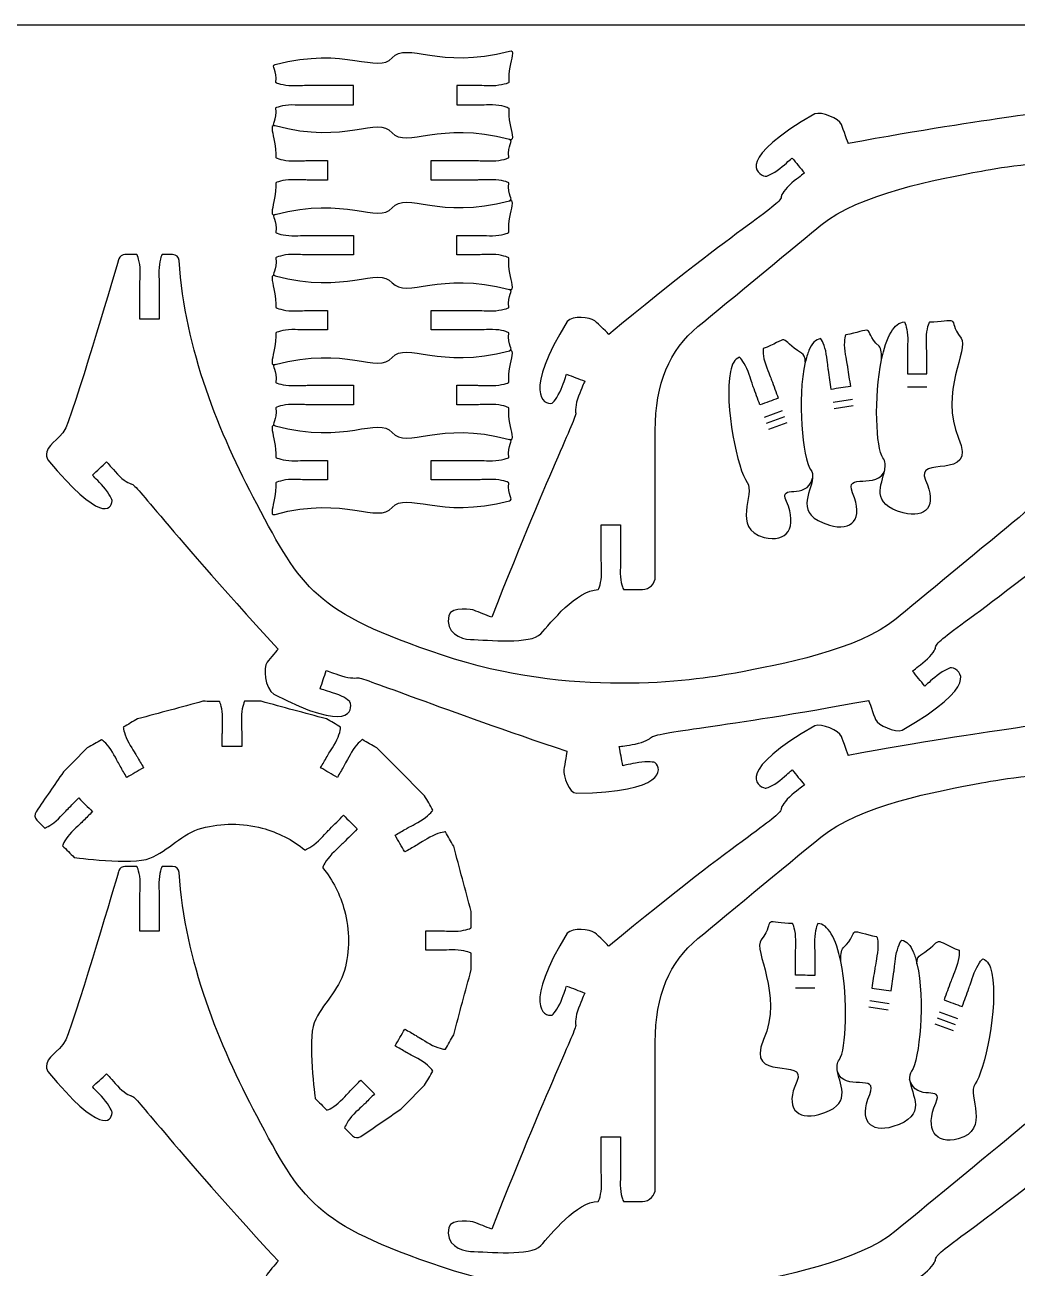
# Model space of a CAD drawing. Extents: x 0 to 450, y 0 to 400.
# Drawn here: x 164.2 to 317.5, y 208.1 to 400.1 of the extents above; entities that cross this region are included whole.
import ezdxf

# ---------------------------------------------------------------- set-up
doc = ezdxf.new("R2010")
doc.units = 0
doc.header["$MEASUREMENT"] = 0
doc.layers.add('DEFAULT', color=18, linetype='CONTINUOUS')

msp = doc.modelspace()

# ---------------------------------------------------------------- linework, layer by layer
at = {"layer": 'DEFAULT', "color": 18}
msp.add_lwpolyline([(450.13, 0.12), (0.12, 0.12), (0.12, 400.12), (450.13, 400.12)], close=True, dxfattribs=at)
for points in [[(300.51, 344.23), (303.51, 344.23)], [(289.03, 341.85), (292, 342.29)], [(278.42, 339.54), (281.23, 340.57)], [(289.18, 340.86), (292.15, 341.31)], [(278.76, 338.6), (281.58, 339.63)], [(279.1, 337.66), (281.92, 338.69)], [(286.2, 251.31), (283.2, 251.31)], [(297.53, 247.94), (294.57, 248.39)], [(297.68, 248.93), (294.72, 249.38)], [(307.95, 245.68), (305.14, 246.71)], [(308.3, 246.62), (305.48, 247.65)], [(307.61, 244.74), (304.79, 245.77)]]:
    msp.add_lwpolyline(points, dxfattribs=at)
at = {"layer": 'DEFAULT', "color": 1}
for points, knots in [([(239.02, 396.08), (228.03, 393.15), (223.22, 397.62), (220.92, 395.04), (218.62, 392.46), (213.81, 396.92), (202.82, 393.99), (202.1, 393.77), (203.22, 393.16), (202.92, 391.2), (202.99, 391.12), (204.09, 390.7), (205.42, 390.7), (206.8, 390.7), (207.58, 390.76), (207.91, 390.75), (210.25, 390.76), (212.59, 390.76), (214.92, 390.76), (214.92, 389.76), (214.92, 388.76), (214.92, 387.76), (212.59, 387.76), (210.25, 387.76), (207.92, 387.76), (207.58, 387.76), (206.8, 387.8), (205.42, 387.8), (204.03, 387.8), (202.92, 387.36), (202.92, 387.3), (203.22, 385.33), (202.1, 384.72), (202.82, 384.51), (213.81, 381.58), (218.62, 386.04), (220.92, 383.46), (223.22, 380.88), (228.03, 385.34), (239.02, 382.41), (239.49, 382.26), (239.55, 382.56), (239.45, 383.15), (239.3, 384.05), (238.81, 385.62), (238.92, 387.28), (238.85, 387.35), (237.75, 387.81), (236.42, 387.81), (235.04, 387.81), (234.26, 387.76), (233.92, 387.76), (232.92, 387.76), (231.92, 387.76), (230.92, 387.76), (230.92, 388.76), (230.92, 389.76), (230.92, 390.76), (231.92, 390.76), (232.92, 390.76), (233.92, 390.76), (234.26, 390.76), (235.04, 390.71), (236.42, 390.71), (237.81, 390.72), (238.92, 391.16), (238.92, 391.22), (238.81, 392.88), (239.3, 394.45), (239.45, 395.35), (239.55, 395.94), (239.49, 396.24), (239.02, 396.08)], [1, 1, 1, 1, 2, 2, 2, 3, 3, 3, 4, 4, 4, 5, 5, 5, 6, 6, 6, 7, 7, 7, 15.5, 15.5, 15.5, 35.34, 35.34, 35.34, 36.34, 36.34, 36.34, 37.34, 37.34, 37.34, 38.34, 38.34, 38.34, 39.34, 39.34, 39.34, 40.34, 40.34, 40.34, 41.34, 41.34, 41.34, 42.34, 42.34, 42.34, 43.34, 43.34, 43.34, 44.34, 44.34, 44.34, 45.34, 45.34, 45.34, 53.84, 53.84, 53.84, 62.34, 62.34, 62.34, 63.34, 63.34, 63.34, 64.34, 64.34, 64.34, 65.34, 65.34, 65.34, 66.34, 66.34, 66.34, 66.34]), ([(286.22, 386.38), (287.27, 386.76), (289.92, 385.66), (290.32, 384.73), (290.61, 384.05), (291.36, 381.79), (291.36, 381.79), (314.48, 386.07), (324.07, 386.57), (325.07, 387.56), (325.07, 387.63), (326.08, 388.26), (327.43, 388.52), (328.79, 388.77), (329.56, 388.86), (329.9, 388.93), (329.71, 389.91), (329.53, 390.89), (329.35, 391.87), (329.01, 391.81), (328.26, 391.62), (326.9, 391.37), (325.55, 391.12), (324.36, 391.36), (324.35, 391.4), (323.3, 392.38), (322.71, 395.95), (336.48, 396.12), (337.67, 396.14), (338.62, 393.42), (338.46, 392.47), (338.33, 391.73), (338.01, 389.62), (338.01, 389.62), (357.31, 383.16), (369.35, 378.28), (370.28, 378.28), (370.3, 378.34), (371.5, 378.42), (372.81, 377.98), (374.13, 377.55), (374.85, 377.26), (375.18, 377.16), (375.49, 378.1), (375.8, 379.05), (376.11, 380), (375.79, 380.11), (375.03, 380.31), (373.72, 380.74), (372.42, 381.17), (371.5, 381.93), (371.5, 382), (371.05, 383.36), (371.44, 386.91), (383.25, 380.84), (384.68, 379.88), (384.94, 376.7), (384.31, 375.9), (383.85, 375.3), (382.61, 373.86), (382.61, 373.86), (401.55, 353.18), (404.45, 348.34), (405.38, 348.32), (405.42, 348.35), (406.51, 347.84), (407.44, 346.82), (408.38, 345.8), (408.87, 345.19), (409.1, 344.94), (409.84, 345.62), (410.57, 346.29), (411.3, 346.97), (411.08, 347.22), (410.51, 347.76), (409.58, 348.78), (408.65, 349.79), (408.22, 350.92), (408.26, 350.96), (408.35, 352.39), (410.09, 354.37), (418.17, 344.62), (418.4, 344.29), (418.49, 343.9), (418.34, 343.41), (417.87, 341.79), (415.99, 341.53), (415.03, 338.76), (412.15, 330.45), (407.2, 313.56), (407.2, 313.56), (407.06, 313.17), (406.68, 312.91), (406.26, 312.91), (405.65, 312.92), (405.04, 312.92), (404.43, 312.92), (404.37, 312.92), (403.92, 314.03), (403.92, 315.42), (403.92, 316.8), (403.97, 317.58), (403.97, 317.92), (403.97, 319.59), (403.97, 321.25), (403.97, 322.92), (402.97, 322.92), (401.97, 322.92), (400.97, 322.92), (400.97, 321.25), (400.97, 319.58), (400.97, 317.91), (400.97, 317.58), (401.02, 316.8), (401.02, 315.42), (401.02, 314.04), (400.57, 312.91), (400.52, 312.91), (399.98, 312.91), (399.44, 312.91), (398.91, 312.91), (398.38, 312.91), (397.95, 313.32), (397.91, 313.84), (396.97, 327.65), (391.73, 340.49), (385.91, 351.43), (378.98, 364.48), (377, 368.2), (357.21, 374.82), (337.42, 381.44), (318.78, 378.82), (311.94, 377.55), (305.09, 376.28), (293.04, 374.05), (287.12, 369.17), (284.34, 366.88), (272.53, 357.14), (268.13, 353.52), (263.73, 349.89), (261.56, 344.73), (261.56, 337.48), (261.56, 329.96), (261.56, 322.44), (261.56, 314.92), (261.56, 313.81), (260.67, 312.91), (259.56, 312.91), (258.59, 312.91), (257.63, 312.9), (256.66, 312.9), (256.6, 312.9), (256.15, 314.01), (256.15, 315.39), (256.15, 316.78), (256.2, 317.56), (256.2, 317.9), (256.2, 319.57), (256.2, 321.23), (256.2, 322.9), (255.2, 322.9), (254.2, 322.9), (253.2, 322.9), (253.2, 321.23), (253.2, 319.56), (253.2, 317.89), (253.2, 317.55), (253.25, 316.78), (253.25, 315.39), (253.25, 314.02), (252.8, 312.89), (252.75, 312.89), (249.39, 312.89), (245.42, 307.75), (243.87, 306.07), (242.32, 304.4), (235.76, 305.12), (232.99, 305.19), (231.5, 305.23), (229.01, 306.28), (229.66, 308.88), (230.05, 310.42), (233.5, 309.72), (233.5, 309.72), (234.43, 309.35), (235.36, 308.98), (236.29, 308.62), (245.94, 333.12), (249.52, 339.58), (249.25, 340.26), (249.19, 340.28), (249.19, 341.48), (249.69, 342.77), (250.2, 344.06), (250.53, 344.77), (250.65, 345.09), (249.72, 345.45), (248.79, 345.81), (247.86, 346.17), (247.73, 345.86), (247.5, 345.12), (246.99, 343.83), (246.49, 342.56), (245.66, 341.67), (245.61, 341.69), (244.23, 341.32), (241.18, 343.35), (247.95, 354.32), (248.87, 355.24), (251.38, 355), (252.21, 354.39), (252.81, 353.95), (254.36, 352.32), (254.36, 352.32), (275.82, 370.01), (281.04, 372.21), (281.04, 373.71), (281, 373.76), (281.58, 374.81), (282.64, 375.7), (283.72, 376.58), (284.35, 377.03), (284.61, 377.25), (283.97, 378.02), (283.33, 378.79), (282.7, 379.56), (282.43, 379.35), (281.87, 378.81), (280.8, 377.93), (279.74, 377.06), (278.59, 376.69), (278.55, 376.73), (277.16, 377.07), (274.05, 379.45), (286.22, 386.38)], [1, 1, 1, 1, 2, 2, 2, 3, 3, 3, 4, 4, 4, 5, 5, 5, 6, 6, 6, 7, 7, 7, 8, 8, 8, 9, 9, 9, 10, 10, 10, 11, 11, 11, 12, 12, 12, 13, 13, 13, 14, 14, 14, 15, 15, 15, 16, 16, 16, 17, 17, 17, 18, 18, 18, 19, 19, 19, 20, 20, 20, 21, 21, 21, 22, 22, 22, 23, 23, 23, 24, 24, 24, 25, 25, 25, 26, 26, 26, 27, 27, 27, 28, 28, 28, 29, 29, 29, 30, 30, 30, 31, 31, 31, 32, 32, 32, 33, 33, 33, 34, 34, 34, 35, 35, 35, 49.16, 49.16, 49.16, 57.66, 57.66, 57.66, 58.66, 58.66, 58.66, 59.66, 59.66, 59.66, 60.66, 60.66, 60.66, 65.23, 65.23, 65.23, 66.23, 66.23, 66.23, 67.23, 67.23, 67.23, 68.23, 68.23, 68.23, 69.23, 69.23, 69.23, 70.23, 70.23, 70.23, 71.23, 71.23, 71.23, 72.23, 72.23, 72.23, 136.19, 136.19, 136.19, 137.19, 137.19, 137.19, 138.19, 138.19, 138.19, 139.19, 139.19, 139.19, 140.19, 140.19, 140.19, 154.36, 154.36, 154.36, 162.86, 162.86, 162.86, 163.86, 163.86, 163.86, 164.86, 164.86, 164.86, 165.86, 165.86, 165.86, 166.86, 166.86, 166.86, 167.86, 167.86, 167.86, 168.86, 168.86, 168.86, 169.86, 169.86, 169.86, 170.86, 170.86, 170.86, 171.86, 171.86, 171.86, 172.86, 172.86, 172.86, 173.86, 173.86, 173.86, 174.86, 174.86, 174.86, 175.86, 175.86, 175.86, 176.86, 176.86, 176.86, 177.86, 177.86, 177.86, 178.86, 178.86, 178.86, 179.86, 179.86, 179.86, 180.86, 180.86, 180.86, 181.86, 181.86, 181.86, 182.86, 182.86, 182.86, 183.86, 183.86, 183.86, 184.86, 184.86, 184.86, 185.86, 185.86, 185.86, 186.86, 186.86, 186.86, 186.86]), ([(202.82, 384.51), (202.35, 384.66), (202.29, 384.36), (202.39, 383.77), (202.53, 382.87), (203.03, 381.3), (202.92, 379.64), (202.99, 379.56), (204.09, 379.11), (205.42, 379.11), (206.8, 379.11), (207.58, 379.16), (207.91, 379.16), (208.92, 379.16), (209.92, 379.16), (210.92, 379.16), (210.92, 378.16), (210.92, 377.16), (210.92, 376.16), (209.92, 376.16), (208.92, 376.16), (207.92, 376.16), (207.58, 376.16), (206.8, 376.21), (205.42, 376.21), (204.03, 376.2), (202.92, 375.76), (202.92, 375.7), (203.03, 374.04), (202.53, 372.47), (202.39, 371.57), (202.29, 370.98), (202.35, 370.68), (202.82, 370.83), (213.81, 373.76), (218.62, 369.3), (220.92, 371.88), (223.22, 374.46), (228.03, 370), (239.02, 372.93), (239.74, 373.15), (238.62, 373.75), (238.92, 375.72), (238.85, 375.8), (237.75, 376.21), (236.42, 376.21), (235.04, 376.21), (234.26, 376.16), (233.92, 376.16), (231.59, 376.16), (229.25, 376.16), (226.92, 376.16), (226.92, 377.16), (226.92, 378.16), (226.92, 379.16), (229.25, 379.16), (231.58, 379.16), (233.92, 379.16), (234.26, 379.16), (235.04, 379.11), (236.42, 379.11), (237.81, 379.12), (238.92, 379.56), (238.92, 379.62), (238.62, 381.59), (239.74, 382.19), (239.02, 382.41)], [0, 0, 0, 0, 1, 1, 1, 2, 2, 2, 3, 3, 3, 4, 4, 4, 5, 5, 5, 13.5, 13.5, 13.5, 22, 22, 22, 23, 23, 23, 24, 24, 24, 25, 25, 25, 26, 26, 26, 27, 27, 27, 28, 28, 28, 29, 29, 29, 30, 30, 30, 31, 31, 31, 32, 32, 32, 40.5, 40.5, 40.5, 60.34, 60.34, 60.34, 61.34, 61.34, 61.34, 62.34, 62.34, 62.34, 63.34, 63.34, 63.34, 63.34]), ([(299.67, 291.18), (298.62, 290.8), (295.97, 291.91), (295.58, 292.83), (295.28, 293.52), (294.53, 295.78), (294.53, 295.78), (271.42, 291.49), (261.82, 291), (260.83, 290), (260.83, 289.93), (259.82, 289.3), (258.46, 289.04), (257.1, 288.79), (256.33, 288.7), (255.99, 288.64), (256.18, 287.65), (256.36, 286.67), (256.55, 285.69), (256.88, 285.75), (257.63, 285.94), (258.99, 286.19), (260.35, 286.44), (261.53, 286.21), (261.54, 286.16), (262.59, 285.18), (263.19, 281.61), (249.42, 281.44), (248.23, 281.42), (247.27, 284.15), (247.44, 285.1), (247.56, 285.84), (247.89, 287.94), (247.89, 287.94), (228.59, 294.4), (216.55, 299.28), (215.62, 299.28), (215.6, 299.22), (214.4, 299.15), (213.09, 299.58), (211.77, 300.01), (211.05, 300.3), (210.72, 300.41), (210.41, 299.46), (210.1, 298.51), (209.79, 297.56), (210.11, 297.45), (210.86, 297.26), (212.18, 296.82), (213.47, 296.4), (214.39, 295.63), (214.39, 295.57), (214.85, 294.21), (214.45, 290.65), (202.65, 296.72), (201.21, 297.68), (200.96, 300.87), (201.58, 301.67), (202.04, 302.26), (203.29, 303.7), (203.29, 303.7), (184.34, 324.38), (181.45, 329.23), (180.51, 329.25), (180.47, 329.21), (179.39, 329.73), (178.45, 330.75), (177.52, 331.77), (177.03, 332.37), (176.79, 332.62), (176.06, 331.95), (175.32, 331.27), (174.59, 330.59), (174.82, 330.34), (175.38, 329.8), (176.32, 328.78), (177.24, 327.77), (177.67, 326.64), (177.64, 326.6), (177.54, 325.17), (175.8, 323.19), (167.73, 332.95), (167.5, 333.28), (167.4, 333.66), (167.55, 334.15), (168.02, 335.77), (169.9, 336.03), (170.87, 338.8), (173.75, 347.11), (178.69, 364), (178.69, 364), (178.84, 364.39), (179.21, 364.65), (179.63, 364.65), (180.24, 364.65), (180.85, 364.65), (181.47, 364.64), (181.53, 364.64), (181.97, 363.53), (181.97, 362.15), (181.97, 360.76), (181.93, 359.98), (181.93, 359.64), (181.93, 357.98), (181.93, 356.31), (181.93, 354.65), (182.93, 354.65), (183.93, 354.65), (184.93, 354.65), (184.93, 356.31), (184.92, 357.98), (184.92, 359.65), (184.93, 359.99), (184.87, 360.76), (184.87, 362.15), (184.87, 363.52), (185.32, 364.65), (185.38, 364.65), (185.91, 364.65), (186.45, 364.65), (186.99, 364.65), (187.51, 364.65), (187.95, 364.24), (187.99, 363.72), (188.92, 349.92), (194.16, 337.08), (199.98, 326.13), (206.92, 313.09), (208.9, 309.37), (228.68, 302.75), (248.47, 296.12), (267.11, 298.74), (273.96, 300.01), (280.8, 301.28), (292.86, 303.51), (298.78, 308.39), (301.55, 310.68), (313.36, 320.42), (317.77, 324.05), (322.16, 327.67), (324.33, 332.83), (324.33, 340.08), (324.33, 347.61), (324.33, 355.13), (324.33, 362.65), (324.33, 363.75), (325.23, 364.65), (326.33, 364.65), (327.3, 364.65), (328.27, 364.66), (329.23, 364.67), (329.29, 364.67), (329.74, 363.55), (329.74, 362.17), (329.74, 360.78), (329.69, 360.01), (329.7, 359.66), (329.7, 358), (329.7, 356.33), (329.7, 354.66), (330.7, 354.66), (331.7, 354.66), (332.7, 354.66), (332.69, 356.33), (332.69, 358), (332.69, 359.67), (332.7, 360.01), (332.64, 360.79), (332.64, 362.17), (332.64, 363.54), (333.09, 364.67), (333.14, 364.67), (336.51, 364.67), (340.47, 369.82), (342.02, 371.49), (343.57, 373.16), (350.13, 372.44), (352.9, 372.37), (354.4, 372.33), (356.89, 371.28), (356.23, 368.69), (355.84, 367.14), (352.4, 367.85), (352.4, 367.85), (351.47, 368.21), (350.54, 368.58), (349.61, 368.94), (339.96, 344.44), (336.37, 337.98), (336.64, 337.3), (336.7, 337.28), (336.7, 336.08), (336.2, 334.79), (335.69, 333.5), (335.37, 332.8), (335.24, 332.47), (336.17, 332.11), (337.1, 331.75), (338.03, 331.39), (338.16, 331.7), (338.39, 332.44), (338.9, 333.73), (339.41, 335.01), (340.23, 335.89), (340.28, 335.87), (341.66, 336.25), (344.72, 334.21), (337.94, 323.24), (337.03, 322.33), (334.52, 322.57), (333.69, 323.17), (333.08, 323.61), (331.53, 325.24), (331.53, 325.24), (310.08, 307.55), (304.85, 305.35), (304.85, 303.85), (304.89, 303.8), (304.31, 302.75), (303.25, 301.87), (302.18, 300.99), (301.55, 300.53), (301.29, 300.31), (301.92, 299.54), (302.56, 298.77), (303.2, 298), (303.46, 298.22), (304.03, 298.75), (305.09, 299.63), (306.16, 300.51), (307.31, 300.88), (307.34, 300.83), (308.73, 300.49), (311.84, 298.12), (299.67, 291.18)], [1, 1, 1, 1, 2, 2, 2, 3, 3, 3, 4, 4, 4, 5, 5, 5, 6, 6, 6, 7, 7, 7, 8, 8, 8, 9, 9, 9, 10, 10, 10, 11, 11, 11, 12, 12, 12, 13, 13, 13, 14, 14, 14, 15, 15, 15, 16, 16, 16, 17, 17, 17, 18, 18, 18, 19, 19, 19, 20, 20, 20, 21, 21, 21, 22, 22, 22, 23, 23, 23, 24, 24, 24, 25, 25, 25, 26, 26, 26, 27, 27, 27, 28, 28, 28, 29, 29, 29, 30, 30, 30, 31, 31, 31, 32, 32, 32, 33, 33, 33, 34, 34, 34, 35, 35, 35, 49.16, 49.16, 49.16, 57.66, 57.66, 57.66, 58.66, 58.66, 58.66, 59.66, 59.66, 59.66, 60.66, 60.66, 60.66, 65.23, 65.23, 65.23, 66.23, 66.23, 66.23, 67.23, 67.23, 67.23, 68.23, 68.23, 68.23, 69.23, 69.23, 69.23, 70.23, 70.23, 70.23, 71.23, 71.23, 71.23, 72.23, 72.23, 72.23, 136.19, 136.19, 136.19, 137.19, 137.19, 137.19, 138.19, 138.19, 138.19, 139.19, 139.19, 139.19, 140.19, 140.19, 140.19, 154.36, 154.36, 154.36, 162.86, 162.86, 162.86, 163.86, 163.86, 163.86, 164.86, 164.86, 164.86, 165.86, 165.86, 165.86, 166.86, 166.86, 166.86, 167.86, 167.86, 167.86, 168.86, 168.86, 168.86, 169.86, 169.86, 169.86, 170.86, 170.86, 170.86, 171.86, 171.86, 171.86, 172.86, 172.86, 172.86, 173.86, 173.86, 173.86, 174.86, 174.86, 174.86, 175.86, 175.86, 175.86, 176.86, 176.86, 176.86, 177.86, 177.86, 177.86, 178.86, 178.86, 178.86, 179.86, 179.86, 179.86, 180.86, 180.86, 180.86, 181.86, 181.86, 181.86, 182.86, 182.86, 182.86, 183.86, 183.86, 183.86, 184.86, 184.86, 184.86, 185.86, 185.86, 185.86, 186.86, 186.86, 186.86, 186.86]), ([(202.82, 370.83), (202.1, 370.62), (203.22, 370.01), (202.92, 368.04), (202.99, 367.97), (204.09, 367.55), (205.42, 367.55), (206.8, 367.55), (207.58, 367.6), (207.91, 367.6), (210.25, 367.6), (212.59, 367.6), (214.92, 367.6), (214.92, 366.6), (214.92, 365.6), (214.92, 364.6), (212.59, 364.6), (210.25, 364.6), (207.92, 364.6), (207.58, 364.6), (206.8, 364.65), (205.42, 364.65), (204.03, 364.65), (202.92, 364.2), (202.92, 364.14), (203.22, 362.18), (202.1, 361.57), (202.82, 361.35), (213.81, 358.42), (218.62, 362.88), (220.92, 360.3), (223.22, 357.73), (228.03, 362.19), (239.02, 359.26), (239.49, 359.1), (239.55, 359.4), (239.45, 359.99), (239.3, 360.89), (238.81, 362.46), (238.92, 364.12), (238.85, 364.2), (237.75, 364.66), (236.42, 364.66), (235.04, 364.66), (234.26, 364.6), (233.92, 364.61), (232.92, 364.61), (231.92, 364.61), (230.92, 364.6), (230.92, 365.6), (230.92, 366.6), (230.92, 367.6), (231.92, 367.6), (232.92, 367.6), (233.92, 367.6), (234.26, 367.61), (235.04, 367.56), (236.42, 367.56), (237.81, 367.56), (238.92, 368.01), (238.92, 368.07), (238.81, 369.73), (239.3, 371.29), (239.45, 372.19), (239.55, 372.79), (239.49, 373.09), (239.02, 372.93)], [0, 0, 0, 0, 1, 1, 1, 2, 2, 2, 3, 3, 3, 4, 4, 4, 12.5, 12.5, 12.5, 32.34, 32.34, 32.34, 33.34, 33.34, 33.34, 34.34, 34.34, 34.34, 35.34, 35.34, 35.34, 36.34, 36.34, 36.34, 37.34, 37.34, 37.34, 38.34, 38.34, 38.34, 39.34, 39.34, 39.34, 40.34, 40.34, 40.34, 41.34, 41.34, 41.34, 42.34, 42.34, 42.34, 50.84, 50.84, 50.84, 59.34, 59.34, 59.34, 60.34, 60.34, 60.34, 61.34, 61.34, 61.34, 62.34, 62.34, 62.34, 63.34, 63.34, 63.34, 63.34]), ([(202.82, 361.35), (202.35, 361.51), (202.29, 361.21), (202.39, 360.62), (202.53, 359.72), (203.03, 358.15), (202.92, 356.49), (202.99, 356.41), (204.09, 355.95), (205.42, 355.95), (206.8, 355.95), (207.58, 356), (207.91, 356), (208.92, 356), (209.92, 356), (210.92, 356), (210.92, 355.01), (210.92, 354.01), (210.92, 353.01), (209.92, 353.01), (208.92, 353.01), (207.92, 353.01), (207.58, 353), (206.8, 353.05), (205.42, 353.05), (204.03, 353.05), (202.92, 352.6), (202.92, 352.54), (203.03, 350.88), (202.53, 349.32), (202.39, 348.42), (202.29, 347.82), (202.35, 347.52), (202.82, 347.68), (213.81, 350.61), (218.62, 346.15), (220.92, 348.73), (223.22, 351.31), (228.03, 346.85), (239.02, 349.78), (239.74, 349.99), (238.62, 350.6), (238.92, 352.57), (238.85, 352.64), (237.75, 353.06), (236.42, 353.06), (235.04, 353.06), (234.26, 353.01), (233.92, 353.01), (231.59, 353.01), (229.25, 353.01), (226.92, 353.01), (226.92, 354.01), (226.92, 355.01), (226.92, 356), (229.25, 356), (231.58, 356), (233.92, 356), (234.26, 356.01), (235.04, 355.96), (236.42, 355.96), (237.81, 355.96), (238.92, 356.41), (238.92, 356.47), (238.62, 358.43), (239.74, 359.04), (239.02, 359.26)], [0, 0, 0, 0, 1, 1, 1, 2, 2, 2, 3, 3, 3, 4, 4, 4, 5, 5, 5, 13.5, 13.5, 13.5, 22, 22, 22, 23, 23, 23, 24, 24, 24, 25, 25, 25, 26, 26, 26, 27, 27, 27, 28, 28, 28, 29, 29, 29, 30, 30, 30, 31, 31, 31, 32, 32, 32, 40.5, 40.5, 40.5, 60.34, 60.34, 60.34, 61.34, 61.34, 61.34, 62.34, 62.34, 62.34, 63.34, 63.34, 63.34, 63.34]), ([(303.31, 329.81), (301.46, 333.8), (311.38, 329.45), (308.42, 336.3), (305.35, 343.41), (310.12, 350.07), (308.79, 351.73), (307.48, 353.37), (307.84, 354.1), (307.38, 354.42), (307.08, 354.64), (305.66, 354.24), (303.95, 354.24), (303.89, 354.24), (303.45, 353.13), (303.45, 351.74), (303.45, 350.36), (303.51, 349.58), (303.5, 349.24), (303.5, 348.24), (303.51, 347.24), (303.51, 346.24), (302.51, 346.24), (301.51, 346.23), (300.51, 346.23), (300.51, 347.23), (300.51, 348.23), (300.51, 349.23), (300.5, 349.57), (300.55, 350.35), (300.55, 351.73), (300.55, 353.06), (300.12, 354.16), (300.05, 354.23), (299.25, 354.23), (298.57, 353.64), (297.97, 352.65), (297.33, 351.59), (296.85, 350.08), (296.5, 348.37), (295.32, 342.64), (295.65, 334.64), (296.73, 333.24), (297.13, 332.71), (297.13, 332.07), (297, 331.36), (296.56, 329.08), (294.65, 326.15), (299.87, 324.75), (303.36, 323.81), (305.15, 325.82), (303.31, 329.81)], [1, 1, 1, 1, 2, 2, 2, 3, 3, 3, 4, 4, 4, 5, 5, 5, 6, 6, 6, 7, 7, 7, 8, 8, 8, 9, 9, 9, 10, 10, 10, 11, 11, 11, 12, 12, 12, 13, 13, 13, 14, 14, 14, 15, 15, 15, 16, 16, 16, 17, 17, 17, 18, 18, 18, 18]), ([(284.73, 348.03), (284.73, 348.8), (284.5, 349.19), (284.14, 349.41), (282.35, 350.5), (281.94, 351.32), (281.4, 351.46), (281.04, 351.56), (279.85, 350.7), (278.23, 350.12), (278.18, 350.1), (278.14, 348.9), (278.61, 347.6), (279.09, 346.3), (279.4, 345.59), (279.52, 345.26), (279.86, 344.33), (280.2, 343.39), (280.54, 342.45), (279.61, 342.1), (278.67, 341.76), (277.73, 341.42), (277.39, 342.36), (277.04, 343.3), (276.7, 344.24), (276.58, 344.56), (276.36, 345.31), (275.89, 346.6), (275.43, 347.85), (274.66, 348.74), (274.57, 348.78), (273.82, 348.51), (273.38, 347.72), (273.16, 346.59), (272.12, 341.28), (274.35, 331.28), (275.74, 329.45), (277.09, 327.69), (273.22, 322.35), (278.37, 320.96), (281.86, 320.02), (283.59, 322.49), (281.82, 326.51), (280.51, 329.48), (284.84, 326.48), (285.86, 330.12)], [0, 0, 0, 0, 1, 1, 1, 2, 2, 2, 3, 3, 3, 4, 4, 4, 5, 5, 5, 6, 6, 6, 7, 7, 7, 8, 8, 8, 9, 9, 9, 10, 10, 10, 11, 11, 11, 12, 12, 12, 13, 13, 13, 14, 14, 14, 15, 15, 15, 15]), ([(296.5, 348.37), (296.56, 349.15), (296.44, 350.17), (296.12, 350.48), (294.59, 351.9), (294.83, 352.68), (294.33, 352.93), (294, 353.1), (292.66, 352.5), (290.97, 352.25), (290.91, 352.24), (290.63, 351.08), (290.83, 349.71), (291.04, 348.34), (291.21, 347.58), (291.25, 347.24), (291.4, 346.25), (291.55, 345.26), (291.7, 344.27), (290.71, 344.12), (289.72, 343.97), (288.73, 343.82), (288.59, 344.81), (288.44, 345.8), (288.29, 346.8), (288.24, 347.13), (288.17, 347.91), (287.97, 349.27), (287.77, 350.59), (287.19, 351.61), (287.1, 351.67), (286.32, 351.55), (285.73, 350.87), (285.28, 349.81), (285.07, 349.28), (284.88, 348.68), (284.73, 348.03), (283.42, 342.5), (284.35, 333.1), (285.55, 331.43), (285.83, 331.05), (285.9, 330.6), (285.86, 330.12), (285.66, 327.77), (282.84, 324.54), (288.46, 322.86), (291.92, 321.83), (293.77, 323.78), (292.04, 327.82), (290.57, 331.23), (296.02, 328.15), (297, 331.36)], [0, 0, 0, 0, 1, 1, 1, 2, 2, 2, 3, 3, 3, 4, 4, 4, 5, 5, 5, 6, 6, 6, 7, 7, 7, 8, 8, 8, 9, 9, 9, 10, 10, 10, 11, 11, 11, 12, 12, 12, 13, 13, 13, 14, 14, 14, 15, 15, 15, 16, 16, 16, 17, 17, 17, 17]), ([(202.82, 347.68), (202.1, 347.46), (203.22, 346.85), (202.92, 344.89), (202.99, 344.81), (204.09, 344.4), (205.42, 344.4), (206.8, 344.4), (207.58, 344.45), (207.91, 344.45), (210.25, 344.45), (212.59, 344.45), (214.92, 344.45), (214.92, 343.45), (214.92, 342.45), (214.92, 341.45), (212.59, 341.45), (210.25, 341.45), (207.92, 341.45), (207.58, 341.45), (206.8, 341.5), (205.42, 341.5), (204.03, 341.49), (202.92, 341.05), (202.92, 340.99), (203.22, 339.02), (202.1, 338.42), (202.82, 338.2), (213.81, 335.27), (218.62, 339.73), (220.92, 337.15), (223.22, 334.57), (228.03, 339.03), (239.02, 336.1), (239.49, 335.95), (239.55, 336.25), (239.45, 336.84), (239.3, 337.74), (238.81, 339.31), (238.92, 340.97), (238.85, 341.04), (237.75, 341.5), (236.42, 341.5), (235.04, 341.5), (234.26, 341.45), (233.92, 341.45), (232.92, 341.45), (231.92, 341.45), (230.92, 341.45), (230.92, 342.45), (230.92, 343.45), (230.92, 344.45), (231.92, 344.45), (232.92, 344.45), (233.92, 344.45), (234.26, 344.45), (235.04, 344.4), (236.42, 344.4), (237.81, 344.41), (238.92, 344.85), (238.92, 344.91), (238.81, 346.57), (239.3, 348.14), (239.45, 349.04), (239.55, 349.63), (239.49, 349.93), (239.02, 349.78)], [0, 0, 0, 0, 1, 1, 1, 2, 2, 2, 3, 3, 3, 4, 4, 4, 12.5, 12.5, 12.5, 32.34, 32.34, 32.34, 33.34, 33.34, 33.34, 34.34, 34.34, 34.34, 35.34, 35.34, 35.34, 36.34, 36.34, 36.34, 37.34, 37.34, 37.34, 38.34, 38.34, 38.34, 39.34, 39.34, 39.34, 40.34, 40.34, 40.34, 41.34, 41.34, 41.34, 42.34, 42.34, 42.34, 50.84, 50.84, 50.84, 59.34, 59.34, 59.34, 60.34, 60.34, 60.34, 61.34, 61.34, 61.34, 62.34, 62.34, 62.34, 63.34, 63.34, 63.34, 63.34]), ([(202.82, 338.2), (202.35, 338.35), (202.29, 338.05), (202.39, 337.46), (202.53, 336.56), (203.03, 334.99), (202.92, 333.33), (202.99, 333.26), (204.09, 332.8), (205.42, 332.8), (206.8, 332.8), (207.58, 332.85), (207.91, 332.85), (208.92, 332.85), (209.92, 332.85), (210.92, 332.85), (210.92, 331.85), (210.92, 330.85), (210.92, 329.85), (209.92, 329.85), (208.92, 329.85), (207.92, 329.85), (207.58, 329.85), (206.8, 329.9), (205.42, 329.9), (204.03, 329.89), (202.92, 329.45), (202.92, 329.39), (203.03, 327.73), (202.53, 326.16), (202.39, 325.26), (202.29, 324.67), (202.35, 324.37), (202.82, 324.52), (213.81, 327.46), (218.62, 322.99), (220.92, 325.57), (223.22, 328.15), (228.03, 323.69), (239.02, 326.62), (239.74, 326.84), (238.62, 327.45), (238.92, 329.41), (238.85, 329.49), (237.75, 329.9), (236.42, 329.9), (235.04, 329.9), (234.26, 329.85), (233.92, 329.86), (231.59, 329.85), (229.25, 329.85), (226.92, 329.85), (226.92, 330.85), (226.92, 331.85), (226.92, 332.85), (229.25, 332.85), (231.58, 332.85), (233.92, 332.85), (234.26, 332.85), (235.04, 332.8), (236.42, 332.8), (237.81, 332.81), (238.92, 333.25), (238.92, 333.31), (238.62, 335.28), (239.74, 335.89), (239.02, 336.1)], [0, 0, 0, 0, 1, 1, 1, 2, 2, 2, 3, 3, 3, 4, 4, 4, 5, 5, 5, 13.5, 13.5, 13.5, 22, 22, 22, 23, 23, 23, 24, 24, 24, 25, 25, 25, 26, 26, 26, 27, 27, 27, 28, 28, 28, 29, 29, 29, 30, 30, 30, 31, 31, 31, 32, 32, 32, 40.5, 40.5, 40.5, 60.34, 60.34, 60.34, 61.34, 61.34, 61.34, 62.34, 62.34, 62.34, 63.34, 63.34, 63.34, 63.34]), ([(286.22, 291.87), (287.27, 292.25), (289.92, 291.14), (290.32, 290.22), (290.61, 289.53), (291.36, 287.28), (291.36, 287.28), (314.48, 291.56), (324.07, 292.06), (325.07, 293.05), (325.07, 293.12), (326.08, 293.75), (327.43, 294.01), (328.79, 294.26), (329.56, 294.35), (329.9, 294.42), (329.71, 295.4), (329.53, 296.38), (329.35, 297.36), (329.01, 297.3), (328.26, 297.11), (326.9, 296.86), (325.55, 296.61), (324.36, 296.84), (324.35, 296.89), (323.3, 297.87), (322.71, 301.44), (336.48, 301.61), (337.67, 301.63), (338.62, 298.9), (338.46, 297.95), (338.33, 297.21), (338.01, 295.11), (338.01, 295.11), (357.31, 288.65), (369.35, 283.77), (370.28, 283.77), (370.3, 283.83), (371.5, 283.9), (372.81, 283.47), (374.13, 283.04), (374.85, 282.75), (375.18, 282.64), (375.49, 283.59), (375.8, 284.54), (376.11, 285.49), (375.79, 285.6), (375.03, 285.79), (373.72, 286.23), (372.42, 286.65), (371.5, 287.42), (371.5, 287.48), (371.05, 288.85), (371.44, 292.4), (383.25, 286.33), (384.68, 285.37), (384.94, 282.19), (384.31, 281.38), (383.85, 280.79), (382.61, 279.35), (382.61, 279.35), (401.55, 258.67), (404.45, 253.83), (405.38, 253.8), (405.42, 253.84), (406.51, 253.32), (407.44, 252.3), (408.38, 251.29), (408.87, 250.68), (409.1, 250.43), (409.84, 251.11), (410.57, 251.78), (411.3, 252.46), (411.08, 252.71), (410.51, 253.25), (409.58, 254.27), (408.65, 255.28), (408.22, 256.41), (408.26, 256.45), (408.35, 257.88), (410.09, 259.86), (418.17, 250.1), (418.4, 249.78), (418.49, 249.39), (418.34, 248.9), (417.87, 247.28), (415.99, 247.02), (415.03, 244.25), (412.15, 235.94), (407.2, 219.05), (407.2, 219.05), (407.06, 218.66), (406.68, 218.4), (406.26, 218.4), (405.65, 218.4), (405.04, 218.41), (404.43, 218.41), (404.37, 218.41), (403.92, 219.52), (403.92, 220.9), (403.92, 222.29), (403.97, 223.07), (403.97, 223.41), (403.97, 225.07), (403.97, 226.74), (403.97, 228.4), (402.97, 228.4), (401.97, 228.4), (400.97, 228.4), (400.97, 226.74), (400.97, 225.07), (400.97, 223.4), (400.97, 223.06), (401.02, 222.29), (401.02, 220.9), (401.02, 219.53), (400.57, 218.4), (400.52, 218.4), (399.98, 218.4), (399.44, 218.4), (398.91, 218.4), (398.38, 218.4), (397.95, 218.81), (397.91, 219.33), (396.97, 233.13), (391.73, 245.98), (385.91, 256.92), (378.98, 269.96), (377, 273.68), (357.21, 280.3), (337.42, 286.93), (318.78, 284.31), (311.94, 283.04), (305.09, 281.77), (293.04, 279.54), (287.12, 274.66), (284.34, 272.37), (272.53, 262.63), (268.13, 259), (263.73, 255.38), (261.56, 250.22), (261.56, 242.97), (261.56, 235.45), (261.56, 227.92), (261.56, 220.4), (261.56, 219.3), (260.67, 218.4), (259.56, 218.4), (258.59, 218.4), (257.63, 218.39), (256.66, 218.39), (256.6, 218.39), (256.15, 219.5), (256.15, 220.88), (256.15, 222.27), (256.2, 223.05), (256.2, 223.39), (256.2, 225.05), (256.2, 226.72), (256.2, 228.39), (255.2, 228.39), (254.2, 228.39), (253.2, 228.39), (253.2, 226.72), (253.2, 225.05), (253.2, 223.38), (253.2, 223.04), (253.25, 222.27), (253.25, 220.88), (253.25, 219.51), (252.8, 218.38), (252.75, 218.38), (249.39, 218.38), (245.42, 213.23), (243.87, 211.56), (242.32, 209.89), (235.76, 210.61), (232.99, 210.68), (231.5, 210.72), (229.01, 211.77), (229.66, 214.37), (230.05, 215.91), (233.5, 215.2), (233.5, 215.2), (234.43, 214.84), (235.36, 214.47), (236.29, 214.11), (245.94, 238.61), (249.52, 245.07), (249.25, 245.75), (249.19, 245.77), (249.19, 246.97), (249.69, 248.26), (250.2, 249.55), (250.53, 250.26), (250.65, 250.58), (249.72, 250.94), (248.79, 251.3), (247.86, 251.66), (247.73, 251.35), (247.5, 250.61), (246.99, 249.32), (246.49, 248.04), (245.66, 247.16), (245.61, 247.18), (244.23, 246.81), (241.18, 248.84), (247.95, 259.81), (248.87, 260.72), (251.38, 260.49), (252.21, 259.88), (252.81, 259.44), (254.36, 257.81), (254.36, 257.81), (275.82, 275.5), (281.04, 277.7), (281.04, 279.2), (281, 279.25), (281.58, 280.3), (282.64, 281.18), (283.72, 282.07), (284.35, 282.52), (284.61, 282.74), (283.97, 283.51), (283.33, 284.28), (282.7, 285.05), (282.43, 284.83), (281.87, 284.3), (280.8, 283.42), (279.74, 282.55), (278.59, 282.17), (278.55, 282.22), (277.16, 282.56), (274.05, 284.93), (286.22, 291.87)], [1, 1, 1, 1, 2, 2, 2, 3, 3, 3, 4, 4, 4, 5, 5, 5, 6, 6, 6, 7, 7, 7, 8, 8, 8, 9, 9, 9, 10, 10, 10, 11, 11, 11, 12, 12, 12, 13, 13, 13, 14, 14, 14, 15, 15, 15, 16, 16, 16, 17, 17, 17, 18, 18, 18, 19, 19, 19, 20, 20, 20, 21, 21, 21, 22, 22, 22, 23, 23, 23, 24, 24, 24, 25, 25, 25, 26, 26, 26, 27, 27, 27, 28, 28, 28, 29, 29, 29, 30, 30, 30, 31, 31, 31, 32, 32, 32, 33, 33, 33, 34, 34, 34, 35, 35, 35, 49.16, 49.16, 49.16, 57.66, 57.66, 57.66, 58.66, 58.66, 58.66, 59.66, 59.66, 59.66, 60.66, 60.66, 60.66, 65.23, 65.23, 65.23, 66.23, 66.23, 66.23, 67.23, 67.23, 67.23, 68.23, 68.23, 68.23, 69.23, 69.23, 69.23, 70.23, 70.23, 70.23, 71.23, 71.23, 71.23, 72.23, 72.23, 72.23, 136.19, 136.19, 136.19, 137.19, 137.19, 137.19, 138.19, 138.19, 138.19, 139.19, 139.19, 139.19, 140.19, 140.19, 140.19, 154.36, 154.36, 154.36, 162.86, 162.86, 162.86, 163.86, 163.86, 163.86, 164.86, 164.86, 164.86, 165.86, 165.86, 165.86, 166.86, 166.86, 166.86, 167.86, 167.86, 167.86, 168.86, 168.86, 168.86, 169.86, 169.86, 169.86, 170.86, 170.86, 170.86, 171.86, 171.86, 171.86, 172.86, 172.86, 172.86, 173.86, 173.86, 173.86, 174.86, 174.86, 174.86, 175.86, 175.86, 175.86, 176.86, 176.86, 176.86, 177.86, 177.86, 177.86, 178.86, 178.86, 178.86, 179.86, 179.86, 179.86, 180.86, 180.86, 180.86, 181.86, 181.86, 181.86, 182.86, 182.86, 182.86, 183.86, 183.86, 183.86, 184.86, 184.86, 184.86, 185.86, 185.86, 185.86, 186.86, 186.86, 186.86, 186.86]), ([(225.92, 236.33), (224.69, 235.1), (223.46, 233.87), (222.23, 232.64), (220.17, 231.23), (218.11, 229.82), (216.05, 228.41), (215.65, 228.14), (215.12, 228.19), (214.78, 228.53), (214.37, 228.94), (213.97, 229.34), (213.56, 229.75), (213.58, 229.91), (214.06, 230.94), (214.97, 231.86), (215.95, 232.84), (216.54, 233.35), (216.77, 233.59), (217.24, 234.06), (217.71, 234.53), (218.18, 235), (217.48, 235.71), (216.77, 236.42), (216.06, 237.12), (215.59, 236.65), (215.12, 236.18), (214.65, 235.7), (214.41, 235.47), (213.9, 234.88), (212.92, 233.91), (212.02, 233), (211, 232.52), (210.82, 232.49), (210.22, 233.09), (209.61, 233.7), (209.01, 234.3), (209.01, 234.3), (207.78, 243.28), (208.88, 245.99), (210.07, 248.9), (212.71, 251), (213.53, 254.04), (214.35, 257.09), (214.35, 260.3), (213.53, 263.34), (212.88, 265.76), (211.74, 268), (210.19, 269.94), (210.16, 270.01), (210.63, 271.09), (211.59, 272.06), (212.57, 273.04), (213.16, 273.55), (213.4, 273.8), (214.1, 274.5), (214.81, 275.21), (215.52, 275.92), (214.81, 276.62), (214.1, 277.33), (213.4, 278.04), (212.69, 277.33), (211.98, 276.62), (211.27, 275.91), (211.03, 275.67), (210.52, 275.09), (209.54, 274.11), (208.6, 273.16), (207.53, 272.69), (207.43, 272.69), (205.49, 274.26), (203.24, 275.4), (200.82, 276.05), (197.78, 276.86), (194.57, 276.87), (191.52, 276.05), (188.47, 275.24), (186.38, 272.59), (183.47, 271.4), (180.76, 270.3), (171.78, 271.53), (171.78, 271.53), (171.18, 272.13), (170.58, 272.73), (169.98, 273.33), (170, 273.49), (170.47, 274.52), (171.39, 275.44), (172.37, 276.42), (172.95, 276.93), (173.19, 277.17), (173.66, 277.64), (174.13, 278.11), (174.6, 278.59), (173.9, 279.29), (173.19, 280), (172.48, 280.71), (172.01, 280.23), (171.54, 279.76), (171.07, 279.29), (170.83, 279.05), (170.31, 278.46), (169.34, 277.49), (168.44, 276.58), (167.41, 276.11), (167.24, 276.07), (166.83, 276.48), (166.42, 276.89), (166.01, 277.3), (165.67, 277.64), (165.62, 278.17), (165.89, 278.57), (167.3, 280.63), (168.71, 282.69), (170.12, 284.74), (171.35, 285.98), (172.58, 287.21), (173.81, 288.44), (174.55, 288.86), (175.28, 289.28), (176.01, 289.71), (176.16, 289.65), (177.03, 288.93), (177.68, 287.8), (178.38, 286.6), (178.72, 285.9), (178.9, 285.61), (179.23, 285.03), (179.56, 284.46), (179.9, 283.88), (180.76, 284.38), (181.63, 284.88), (182.49, 285.38), (182.16, 285.96), (181.82, 286.54), (181.49, 287.11), (181.32, 287.41), (180.89, 288.05), (180.2, 289.25), (179.55, 290.36), (179.36, 291.47), (179.37, 291.65), (180.11, 292.08), (180.85, 292.5), (181.59, 292.93), (183.27, 293.38), (184.95, 293.83), (186.63, 294.28), (188.32, 294.73), (190, 295.18), (191.68, 295.64), (192.53, 295.63), (193.38, 295.63), (194.22, 295.63), (194.31, 295.52), (194.71, 294.45), (194.72, 293.15), (194.72, 291.76), (194.67, 290.98), (194.67, 290.64), (194.67, 289.98), (194.67, 289.31), (194.67, 288.65), (195.67, 288.65), (196.67, 288.65), (197.67, 288.65), (197.67, 289.31), (197.67, 289.98), (197.66, 290.65), (197.67, 290.99), (197.62, 291.76), (197.62, 293.14), (197.62, 294.45), (198.02, 295.53), (198.11, 295.64), (198.96, 295.64), (199.81, 295.64), (200.66, 295.64), (202.34, 295.18), (204.02, 294.73), (205.7, 294.28), (207.39, 293.83), (209.07, 293.38), (210.75, 292.93), (211.48, 292.51), (212.22, 292.09), (212.95, 291.66), (212.98, 291.53), (212.79, 290.4), (212.14, 289.25), (211.44, 288.06), (211.01, 287.41), (210.85, 287.11), (210.51, 286.53), (210.18, 285.96), (209.85, 285.38), (210.71, 284.88), (211.58, 284.38), (212.44, 283.88), (212.78, 284.46), (213.11, 285.04), (213.44, 285.62), (213.61, 285.91), (213.96, 286.61), (214.65, 287.81), (215.29, 288.93), (216.17, 289.66), (216.32, 289.72), (217.05, 289.29), (217.79, 288.87), (218.53, 288.44), (220.99, 285.98), (223.46, 283.51), (225.92, 281.05), (226.35, 280.31), (226.77, 279.57), (227.2, 278.83), (227.14, 278.69), (226.41, 277.81), (225.29, 277.17), (224.09, 276.48), (223.39, 276.14), (223.1, 275.96), (222.52, 275.63), (221.94, 275.3), (221.36, 274.96), (221.86, 274.1), (222.36, 273.23), (222.86, 272.37), (223.44, 272.7), (224.01, 273.03), (224.59, 273.36), (224.89, 273.53), (225.54, 273.96), (226.74, 274.66), (227.88, 275.31), (229.02, 275.5), (229.14, 275.47), (229.57, 274.74), (229.99, 274), (230.41, 273.27), (230.86, 271.59), (231.31, 269.91), (231.76, 268.23), (232.21, 266.55), (232.66, 264.86), (233.11, 263.18), (233.11, 262.33), (233.11, 261.48), (233.11, 260.63), (232.99, 260.53), (231.92, 260.14), (230.62, 260.14), (229.24, 260.14), (228.47, 260.19), (228.13, 260.18), (227.46, 260.19), (226.79, 260.19), (226.13, 260.19), (226.13, 259.19), (226.13, 258.19), (226.13, 257.19), (226.79, 257.19), (227.46, 257.19), (228.12, 257.19), (228.46, 257.19), (229.24, 257.24), (230.63, 257.24), (231.93, 257.23), (233, 256.83), (233.11, 256.74), (233.11, 255.89), (233.12, 255.05), (233.12, 254.2), (232.66, 252.52), (232.21, 250.84), (231.76, 249.16), (231.31, 247.47), (230.86, 245.79), (230.41, 244.11), (229.98, 243.37), (229.56, 242.63), (229.13, 241.9), (228.99, 241.87), (227.86, 242.07), (226.73, 242.71), (225.54, 243.41), (224.89, 243.84), (224.6, 244.01), (224.02, 244.34), (223.44, 244.68), (222.86, 245.01), (222.36, 244.15), (221.86, 243.28), (221.36, 242.42), (221.94, 242.08), (222.51, 241.75), (223.09, 241.42), (223.39, 241.24), (224.08, 240.9), (225.28, 240.2), (226.4, 239.55), (227.12, 238.69), (227.19, 238.53), (226.76, 237.8), (226.34, 237.06), (225.92, 236.33)], [1, 1, 1, 1, 2, 2, 2, 3, 3, 3, 4, 4, 4, 5, 5, 5, 6, 6, 6, 7, 7, 7, 8, 8, 8, 9, 9, 9, 10, 10, 10, 11, 11, 11, 12, 12, 12, 13, 13, 13, 14, 14, 14, 15, 15, 15, 16, 16, 16, 17, 17, 17, 18, 18, 18, 19, 19, 19, 20, 20, 20, 21, 21, 21, 22, 22, 22, 23, 23, 23, 24, 24, 24, 25, 25, 25, 26, 26, 26, 27, 27, 27, 28, 28, 28, 29, 29, 29, 30, 30, 30, 31, 31, 31, 32, 32, 32, 33, 33, 33, 34, 34, 34, 35, 35, 35, 36, 36, 36, 37, 37, 37, 38, 38, 38, 39, 39, 39, 40, 40, 40, 41, 41, 41, 42, 42, 42, 43, 43, 43, 44, 44, 44, 45, 45, 45, 46, 46, 46, 47, 47, 47, 48, 48, 48, 49, 49, 49, 50, 50, 50, 51, 51, 51, 52, 52, 52, 53, 53, 53, 54, 54, 54, 59.656, 59.656, 59.656, 68.155, 68.155, 68.155, 69.155, 69.155, 69.155, 70.155, 70.155, 70.155, 71.155, 71.155, 71.155, 78.396, 78.396, 78.396, 79.396, 79.396, 79.396, 80.396, 80.396, 80.396, 81.396, 81.396, 81.396, 82.396, 82.396, 82.396, 83.396, 83.396, 83.396, 84.396, 84.396, 84.396, 85.396, 85.396, 85.396, 86.396, 86.396, 86.396, 87.396, 87.396, 87.396, 88.396, 88.396, 88.396, 89.396, 89.396, 89.396, 90.396, 90.396, 90.396, 91.396, 91.396, 91.396, 92.396, 92.396, 92.396, 93.396, 93.396, 93.396, 94.396, 94.396, 94.396, 95.396, 95.396, 95.396, 96.396, 96.396, 96.396, 97.396, 97.396, 97.396, 98.396, 98.396, 98.396, 99.396, 99.396, 99.396, 100.396, 100.396, 100.396, 101.396, 101.396, 101.396, 108.65, 108.65, 108.65, 109.65, 109.65, 109.65, 110.65, 110.65, 110.65, 111.65, 111.65, 111.65, 120.149, 120.149, 120.149, 125.806, 125.806, 125.806, 126.806, 126.806, 126.806, 127.806, 127.806, 127.806, 128.806, 128.806, 128.806, 129.806, 129.806, 129.806, 130.806, 130.806, 130.806, 131.806, 131.806, 131.806, 132.806, 132.806, 132.806, 133.806, 133.806, 133.806, 134.806, 134.806, 134.806, 135.806, 135.806, 135.806, 136.806, 136.806, 136.806, 137.806, 137.806, 137.806, 138.806, 138.806, 138.806, 139.806, 139.806, 139.806, 139.806]), ([(299.67, 196.67), (298.62, 196.29), (295.97, 197.39), (295.58, 198.32), (295.28, 199.01), (294.53, 201.26), (294.53, 201.26), (271.42, 196.98), (261.82, 196.48), (260.83, 195.49), (260.83, 195.42), (259.82, 194.79), (258.46, 194.53), (257.1, 194.28), (256.33, 194.19), (255.99, 194.12), (256.18, 193.14), (256.36, 192.16), (256.55, 191.18), (256.88, 191.24), (257.63, 191.43), (258.99, 191.68), (260.35, 191.93), (261.53, 191.7), (261.54, 191.65), (262.59, 190.67), (263.19, 187.1), (249.42, 186.93), (248.23, 186.91), (247.27, 189.63), (247.44, 190.58), (247.56, 191.32), (247.89, 193.43), (247.89, 193.43), (228.59, 199.89), (216.55, 204.77), (215.62, 204.77), (215.6, 204.71), (214.4, 204.64), (213.09, 205.07), (211.77, 205.5), (211.05, 205.79), (210.72, 205.9), (210.41, 204.95), (210.1, 204), (209.79, 203.05), (210.11, 202.94), (210.86, 202.74), (212.18, 202.31), (213.47, 201.88), (214.39, 201.12), (214.39, 201.06), (214.85, 199.69), (214.45, 196.14), (202.65, 202.21), (201.21, 203.17), (200.96, 206.35), (201.58, 207.15), (202.04, 207.75), (203.29, 209.19), (203.29, 209.19), (184.34, 229.87), (181.45, 234.71), (180.51, 234.73), (180.47, 234.7), (179.39, 235.21), (178.45, 236.23), (177.52, 237.25), (177.03, 237.86), (176.79, 238.11), (176.06, 237.43), (175.32, 236.76), (174.59, 236.08), (174.82, 235.83), (175.38, 235.29), (176.32, 234.27), (177.24, 233.26), (177.67, 232.13), (177.64, 232.09), (177.54, 230.66), (175.8, 228.68), (167.73, 238.44), (167.5, 238.76), (167.4, 239.15), (167.55, 239.64), (168.02, 241.26), (169.9, 241.52), (170.87, 244.29), (173.75, 252.6), (178.69, 269.49), (178.69, 269.49), (178.84, 269.88), (179.21, 270.14), (179.63, 270.14), (180.24, 270.14), (180.85, 270.13), (181.47, 270.13), (181.53, 270.13), (181.97, 269.02), (181.97, 267.63), (181.97, 266.25), (181.93, 265.47), (181.93, 265.13), (181.93, 263.47), (181.93, 261.8), (181.93, 260.13), (182.93, 260.13), (183.93, 260.13), (184.93, 260.13), (184.93, 261.8), (184.92, 263.47), (184.92, 265.14), (184.93, 265.48), (184.87, 266.25), (184.87, 267.63), (184.87, 269.01), (185.32, 270.14), (185.38, 270.14), (185.91, 270.14), (186.45, 270.14), (186.99, 270.14), (187.51, 270.14), (187.95, 269.73), (187.99, 269.21), (188.92, 255.4), (194.16, 242.56), (199.98, 231.62), (206.92, 218.57), (208.9, 214.86), (228.68, 208.23), (248.47, 201.61), (267.11, 204.23), (273.96, 205.5), (280.8, 206.77), (292.86, 209), (298.78, 213.88), (301.55, 216.17), (313.36, 225.91), (317.77, 229.53), (322.16, 233.16), (324.33, 238.32), (324.33, 245.57), (324.33, 253.09), (324.33, 260.61), (324.33, 268.14), (324.33, 269.24), (325.23, 270.14), (326.33, 270.14), (327.3, 270.14), (328.27, 270.15), (329.23, 270.15), (329.29, 270.15), (329.74, 269.04), (329.74, 267.66), (329.74, 266.27), (329.69, 265.49), (329.7, 265.15), (329.7, 263.49), (329.7, 261.82), (329.7, 260.15), (330.7, 260.15), (331.7, 260.15), (332.7, 260.15), (332.69, 261.82), (332.69, 263.49), (332.69, 265.16), (332.7, 265.5), (332.64, 266.27), (332.64, 267.66), (332.64, 269.03), (333.09, 270.16), (333.14, 270.16), (336.51, 270.16), (340.47, 275.3), (342.02, 276.98), (343.57, 278.65), (350.13, 277.93), (352.9, 277.86), (354.4, 277.82), (356.89, 276.77), (356.23, 274.17), (355.84, 272.63), (352.4, 273.34), (352.4, 273.34), (351.47, 273.7), (350.54, 274.07), (349.61, 274.43), (339.96, 249.93), (336.37, 243.47), (336.64, 242.79), (336.7, 242.77), (336.7, 241.57), (336.2, 240.28), (335.69, 238.99), (335.37, 238.28), (335.24, 237.96), (336.17, 237.6), (337.1, 237.24), (338.03, 236.88), (338.16, 237.19), (338.39, 237.93), (338.9, 239.22), (339.41, 240.5), (340.23, 241.38), (340.28, 241.36), (341.66, 241.73), (344.72, 239.7), (337.94, 228.73), (337.03, 227.82), (334.52, 228.05), (333.69, 228.66), (333.08, 229.1), (331.53, 230.73), (331.53, 230.73), (310.08, 213.04), (304.85, 210.84), (304.85, 209.34), (304.89, 209.29), (304.31, 208.24), (303.25, 207.36), (302.18, 206.47), (301.55, 206.02), (301.29, 205.8), (301.92, 205.03), (302.56, 204.26), (303.2, 203.49), (303.46, 203.7), (304.03, 204.24), (305.09, 205.12), (306.16, 205.99), (307.31, 206.36), (307.34, 206.32), (308.73, 205.98), (311.84, 203.6), (299.67, 196.67)], [1, 1, 1, 1, 2, 2, 2, 3, 3, 3, 4, 4, 4, 5, 5, 5, 6, 6, 6, 7, 7, 7, 8, 8, 8, 9, 9, 9, 10, 10, 10, 11, 11, 11, 12, 12, 12, 13, 13, 13, 14, 14, 14, 15, 15, 15, 16, 16, 16, 17, 17, 17, 18, 18, 18, 19, 19, 19, 20, 20, 20, 21, 21, 21, 22, 22, 22, 23, 23, 23, 24, 24, 24, 25, 25, 25, 26, 26, 26, 27, 27, 27, 28, 28, 28, 29, 29, 29, 30, 30, 30, 31, 31, 31, 32, 32, 32, 33, 33, 33, 34, 34, 34, 35, 35, 35, 49.16, 49.16, 49.16, 57.66, 57.66, 57.66, 58.66, 58.66, 58.66, 59.66, 59.66, 59.66, 60.66, 60.66, 60.66, 65.23, 65.23, 65.23, 66.23, 66.23, 66.23, 67.23, 67.23, 67.23, 68.23, 68.23, 68.23, 69.23, 69.23, 69.23, 70.23, 70.23, 70.23, 71.23, 71.23, 71.23, 72.23, 72.23, 72.23, 136.19, 136.19, 136.19, 137.19, 137.19, 137.19, 138.19, 138.19, 138.19, 139.19, 139.19, 139.19, 140.19, 140.19, 140.19, 154.36, 154.36, 154.36, 162.86, 162.86, 162.86, 163.86, 163.86, 163.86, 164.86, 164.86, 164.86, 165.86, 165.86, 165.86, 166.86, 166.86, 166.86, 167.86, 167.86, 167.86, 168.86, 168.86, 168.86, 169.86, 169.86, 169.86, 170.86, 170.86, 170.86, 171.86, 171.86, 171.86, 172.86, 172.86, 172.86, 173.86, 173.86, 173.86, 174.86, 174.86, 174.86, 175.86, 175.86, 175.86, 176.86, 176.86, 176.86, 177.86, 177.86, 177.86, 178.86, 178.86, 178.86, 179.86, 179.86, 179.86, 180.86, 180.86, 180.86, 181.86, 181.86, 181.86, 182.86, 182.86, 182.86, 183.86, 183.86, 183.86, 184.86, 184.86, 184.86, 185.86, 185.86, 185.86, 186.86, 186.86, 186.86, 186.86]), ([(283.4, 236.89), (285.25, 240.88), (275.33, 236.53), (278.29, 243.38), (281.36, 250.49), (276.59, 257.15), (277.92, 258.81), (279.23, 260.45), (278.87, 261.18), (279.33, 261.5), (279.64, 261.72), (281.05, 261.32), (282.76, 261.32), (282.82, 261.32), (283.26, 260.21), (283.26, 258.82), (283.26, 257.44), (283.21, 256.66), (283.21, 256.32), (283.21, 255.32), (283.2, 254.32), (283.2, 253.32), (284.2, 253.32), (285.2, 253.31), (286.2, 253.31), (286.2, 254.31), (286.2, 255.31), (286.2, 256.32), (286.21, 256.65), (286.16, 257.43), (286.16, 258.81), (286.17, 260.14), (286.59, 261.24), (286.67, 261.31), (287.46, 261.31), (288.14, 260.72), (288.74, 259.73), (289.38, 258.67), (289.86, 257.16), (290.22, 255.45), (291.39, 249.72), (291.06, 241.72), (289.99, 240.32), (289.59, 239.8), (289.58, 239.15), (289.71, 238.44), (290.15, 236.16), (292.06, 233.23), (286.84, 231.83), (283.35, 230.89), (281.56, 232.9), (283.4, 236.89)], [1, 1, 1, 1, 2, 2, 2, 3, 3, 3, 4, 4, 4, 5, 5, 5, 6, 6, 6, 7, 7, 7, 8, 8, 8, 9, 9, 9, 10, 10, 10, 11, 11, 11, 12, 12, 12, 13, 13, 13, 14, 14, 14, 15, 15, 15, 16, 16, 16, 17, 17, 17, 18, 18, 18, 18]), ([(290.22, 255.45), (290.15, 256.23), (290.27, 257.25), (290.59, 257.56), (292.13, 258.99), (291.88, 259.76), (292.38, 260.01), (292.71, 260.18), (294.05, 259.58), (295.75, 259.33), (295.81, 259.32), (296.08, 258.16), (295.88, 256.79), (295.67, 255.42), (295.51, 254.66), (295.46, 254.32), (295.31, 253.33), (295.16, 252.34), (295.01, 251.35), (296, 251.2), (296.99, 251.05), (297.98, 250.9), (298.13, 251.89), (298.27, 252.89), (298.42, 253.88), (298.48, 254.21), (298.54, 254.99), (298.74, 256.35), (298.94, 257.67), (299.52, 258.69), (299.61, 258.75), (300.39, 258.64), (300.98, 257.95), (301.43, 256.89), (301.65, 256.36), (301.83, 255.77), (301.98, 255.11), (303.29, 249.58), (302.36, 240.18), (301.16, 238.52), (300.88, 238.13), (300.81, 237.68), (300.85, 237.2), (301.05, 234.86), (303.87, 231.62), (298.25, 229.94), (294.79, 228.91), (292.94, 230.86), (294.68, 234.9), (296.14, 238.32), (290.69, 235.23), (289.71, 238.44)], [0, 0, 0, 0, 1, 1, 1, 2, 2, 2, 3, 3, 3, 4, 4, 4, 5, 5, 5, 6, 6, 6, 7, 7, 7, 8, 8, 8, 9, 9, 9, 10, 10, 10, 11, 11, 11, 12, 12, 12, 13, 13, 13, 14, 14, 14, 15, 15, 15, 16, 16, 16, 17, 17, 17, 17]), ([(301.98, 255.11), (301.98, 255.88), (302.21, 256.27), (302.57, 256.49), (304.36, 257.58), (304.77, 258.4), (305.32, 258.54), (305.67, 258.64), (306.87, 257.79), (308.48, 257.2), (308.53, 257.18), (308.57, 255.98), (308.1, 254.68), (307.62, 253.38), (307.31, 252.67), (307.2, 252.35), (306.85, 251.41), (306.51, 250.47), (306.17, 249.53), (307.11, 249.18), (308.04, 248.84), (308.98, 248.5), (309.33, 249.44), (309.67, 250.38), (310.01, 251.32), (310.13, 251.64), (310.35, 252.39), (310.82, 253.68), (311.28, 254.93), (312.05, 255.82), (312.15, 255.86), (312.89, 255.59), (313.34, 254.8), (313.56, 253.67), (314.6, 248.36), (312.37, 238.36), (310.97, 236.53), (309.62, 234.77), (313.49, 229.43), (308.34, 228.04), (304.85, 227.1), (303.12, 229.57), (304.89, 233.59), (306.2, 236.56), (301.87, 233.56), (300.85, 237.2)], [0, 0, 0, 0, 1, 1, 1, 2, 2, 2, 3, 3, 3, 4, 4, 4, 5, 5, 5, 6, 6, 6, 7, 7, 7, 8, 8, 8, 9, 9, 9, 10, 10, 10, 11, 11, 11, 12, 12, 12, 13, 13, 13, 14, 14, 14, 15, 15, 15, 15])]:
    msp.add_open_spline(points, degree=3, knots=knots, dxfattribs=at)

doc.saveas('drawing.dxf')
